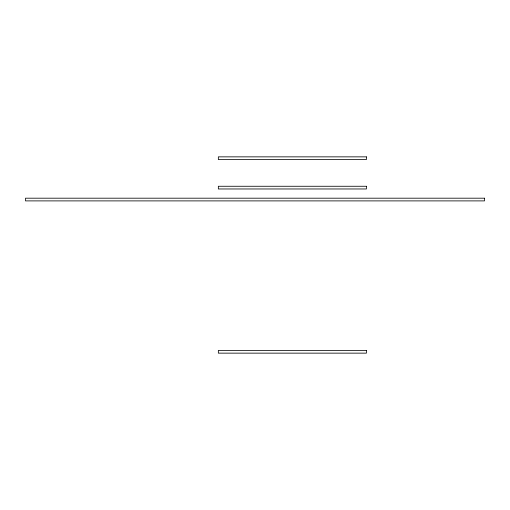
<?xml version="1.0" encoding="UTF-8"?>
<svg xmlns="http://www.w3.org/2000/svg" width="510" height="510" viewBox="0 0 510 510"><rect width="100%" height="100%" fill="white"/><g stroke="black" fill="none" stroke-linecap="round" stroke-linejoin="round"><path stroke-width="0.76" d="M366.409 156.857L218.344 156.857L218.344 159.56L366.409 159.56L366.409 156.857M366.409 186.265L218.344 186.265L218.344 188.968L366.409 188.968L366.409 186.265M484.5 198.192L25.5 198.192L25.5 200.895L484.5 200.895L484.5 198.192M366.409 350.44L218.344 350.44L218.344 353.143L366.409 353.143L366.409 350.44"/></g></svg>
